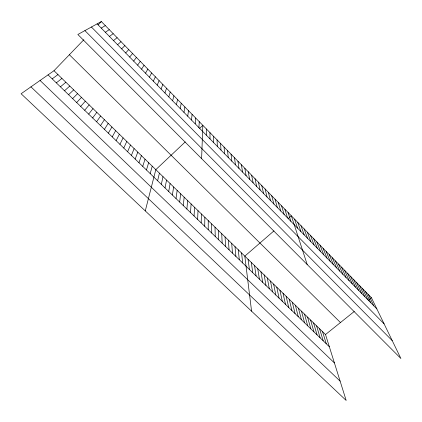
<?xml version="1.0" encoding="UTF-8"?>
<svg xmlns="http://www.w3.org/2000/svg" width="422" height="422" viewBox="0 0 422 422"><rect width="100%" height="100%" fill="white"/><g stroke="black" fill="none" stroke-linecap="round" stroke-linejoin="round"><path stroke-width="0.63" d="M208.231 229.684L208.252 220.6M206.316 135.151L206.405 128.984M204.712 226.282L204.849 217.293M201.173 222.863L201.436 213.98M201.61 158.619L202.829 125.329L199.664 128.314M197.628 219.429L198.008 210.647M194.062 215.99L194.568 207.302M198.915 127.608L199.268 121.684M190.486 212.53L191.113 203.947M195.201 123.825L195.692 118.028M186.893 209.059L187.642 200.577M183.285 205.572L184.166 197.195M191.477 120.027L192.1 114.357M179.661 202.069L180.669 193.798M187.737 116.214L188.492 110.669M176.027 198.556L177.161 190.391M172.376 195.027L173.637 186.967M183.976 112.384L184.873 106.966M168.71 191.488L170.103 183.533M165.028 187.927L166.553 180.083M180.205 108.538L181.238 103.248M161.336 184.356L162.987 176.618M176.412 104.677L177.588 99.518M157.622 180.769L159.41 173.141M145.273 210.905L155.818 169.655L185.253 141.903M172.609 100.8L173.922 95.773M150.185 173.579L152.242 166.178M168.789 96.907L170.245 92.007M146.455 169.976L148.649 162.686M142.715 166.363L145.041 159.184M164.949 92.998L166.548 88.23M138.959 162.728L141.417 155.665M135.182 159.083L137.783 152.131M161.093 89.068L162.839 84.437M131.395 155.417L134.133 148.586M157.221 85.123L159.115 80.628M127.592 151.741L130.472 145.026M123.773 148.048L126.79 141.449M153.339 81.166L155.375 76.804M119.932 144.345L123.097 137.862M149.43 77.184L151.614 72.964M116.082 140.621L119.389 134.259M112.215 136.881L115.665 130.641M145.511 73.191L147.842 69.102M108.327 133.125L111.93 127.006M104.429 129.359L108.174 123.361M141.576 69.176L144.055 65.231M100.51 125.571L104.408 119.7M137.619 65.146L140.252 61.343M96.58 121.768L100.626 116.024M92.629 117.954L96.823 112.331M133.647 61.1L136.433 57.439M88.662 114.119L93.009 108.623M129.66 57.039L132.598 53.515M84.68 110.269L89.179 104.904M80.681 106.402L85.334 101.169M125.65 52.956L128.747 49.58M76.662 102.52L81.472 97.413M53.995 70.717L325.51 334.535L346.177 400.452L21.1 93.747L53.995 70.717L83.851 39.705M98.141 24.861L101.333 21.548L371.423 297.716L400.9 358.51L77.854 34.488L101.333 21.548M72.626 98.621L77.595 93.647M121.626 48.857L124.88 45.623M68.575 94.707L73.702 89.865M117.585 44.737L120.998 41.657M64.508 90.772L69.794 86.067M273.957 230.892L244.818 256.133L251.57 311.188M288.21 218.543L291.344 215.832L307.195 264.52M60.42 86.821L65.869 82.253M113.529 40.602L117.1 37.669M325.51 334.535L354.28 311.462M368.337 300.19L371.423 297.716M56.316 82.854L61.928 78.423M52.196 78.872L57.967 74.578M109.451 36.445L113.18 33.66M105.358 32.272L109.251 29.64M101.243 28.084L105.3 25.605M30.943 86.853L340.121 381.135M40.058 80.47L334.414 362.936M48.055 74.873L329.329 346.726M69.377 54.739L340.459 322.545M84.901 30.6L392.238 340.649M91.416 27.013L384.099 323.853M97.113 23.875L376.857 308.925M368.485 294.709L373.834 305.839M365.536 291.692L370.796 302.743M362.572 288.669L367.741 299.636M359.602 285.631L364.682 296.518M356.622 282.576L361.607 293.385M353.625 279.517L358.526 290.241M350.624 276.447L355.424 287.087M347.607 273.361L352.317 283.916M344.579 270.27L349.194 280.741M341.54 267.163L346.066 277.544M338.491 264.04L342.917 274.342M335.432 260.912L339.763 271.124M332.357 257.773L336.592 267.896M329.276 254.619L333.412 264.652M326.18 251.454L330.215 261.397M323.073 248.273L327.013 258.132M319.955 245.087L323.79 254.851M316.822 241.885L320.562 251.559M313.678 238.673L317.318 248.252M310.523 235.444L314.058 244.934M307.358 232.205L310.787 241.6M304.178 228.956L307.506 238.256M300.986 225.696L304.209 234.896M297.784 222.42L300.902 231.525M294.572 219.129L297.579 228.144M288.099 212.519L290.895 221.328M284.85 209.191L287.535 217.905M322.545 331.655L326.28 343.772M319.57 328.764L323.21 340.812M281.585 205.852L284.159 214.466M316.584 325.863L320.134 337.837M313.588 322.951L317.049 334.852M278.304 202.502L280.767 211.011M310.581 320.034L313.947 331.856M275.012 199.137L277.365 207.545M307.564 317.101L310.835 328.849M304.536 314.158L307.712 325.831M271.71 195.761L273.947 204.063M301.498 311.204L304.578 322.798M298.444 308.239L301.429 319.76M268.392 192.369L270.518 200.566M295.384 305.264L298.27 316.706M265.063 188.961L267.073 197.058M292.309 302.279L295.099 313.641M289.223 299.277L291.918 310.566M261.724 185.543L263.618 193.534M286.127 296.27L288.722 307.48M258.364 182.114L260.147 189.995M283.02 293.253L285.515 304.378M279.902 290.22L282.297 301.266M254.999 178.67L256.66 186.445M276.774 287.182L279.063 298.143M273.63 284.127L275.819 295.01M251.617 175.209L253.158 182.879M270.476 281.063L272.565 291.86M248.22 171.738L249.645 179.297M267.311 277.987L269.294 288.701M264.135 274.901L266.013 285.53M244.813 168.257L246.116 175.7M260.944 271.8L262.721 282.344M241.389 164.754L242.571 172.092M257.742 268.693L259.414 279.153M254.529 265.57L256.096 275.941M237.955 161.241L239.01 168.462M251.306 262.437L252.762 272.723M248.067 259.287L249.418 269.489M234.505 157.712L235.439 164.823M231.04 154.172L231.852 161.167M241.558 252.963L242.687 262.985M238.282 249.782L239.3 259.709M227.563 150.617L228.249 157.496M234.996 246.59L235.903 256.428M224.071 147.051L224.631 153.814M231.699 243.383L232.49 253.131M228.386 240.165L229.067 249.819M220.569 143.464L221.001 150.111M225.063 236.937L225.628 246.495M221.724 233.693L222.178 243.162M217.05 139.867L217.351 146.392M218.374 230.438L218.712 239.812M213.516 136.253L213.69 142.662M215.014 227.173L215.231 236.447M211.638 223.892L211.738 233.071M209.966 132.624L210.014 138.912"/></g></svg>
